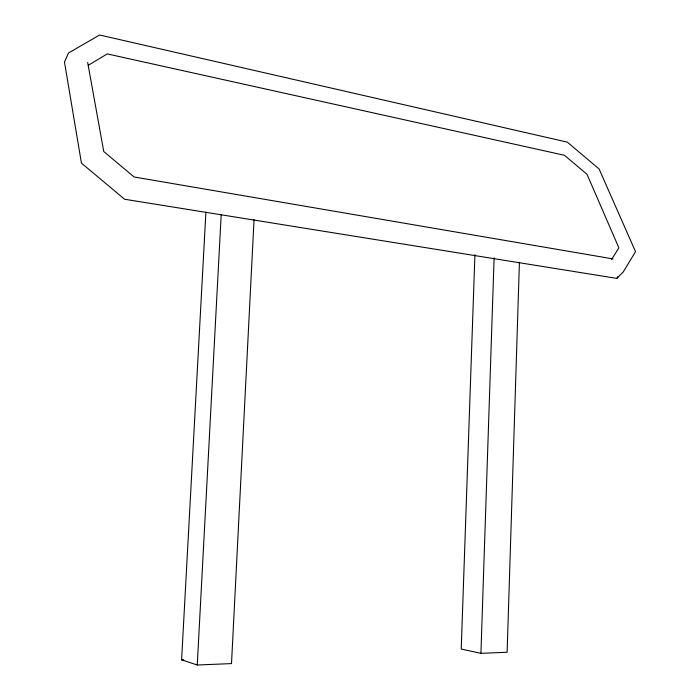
<?xml version="1.0" encoding="UTF-8"?>
<svg xmlns="http://www.w3.org/2000/svg" width="700" height="700" viewBox="0 0 700 700"><rect width="100%" height="100%" fill="white"/><g stroke="black" fill="none" stroke-linecap="round" stroke-linejoin="round"><path stroke-width="1.05" d="M519.418 262.308L507.124 652.251L480.918 653.327L461.221 649.058L474.924 254.625M480.918 653.327L494.113 257.731M254.047 219.581L231.507 663.591L197.26 665L181.606 659.846L205.905 212.109M197.26 665L221.191 214.69M616.814 278.399L623.175 272.055L635.53 251.65L599.077 168.936L567.306 142.144L99.619 35L68.513 52.99L64.47 62.029L81.428 163.074L124.565 199.246L616.814 278.399L617.942 276.535M611.59 259.455L618.879 247.852L587.038 174.335L564.445 155.286L107.24 53.9L88.288 65.293M181.606 659.846L183.785 659.767M613.06 258.921L134.12 176.986L103.757 151.515L87.657 62.431"/></g></svg>
